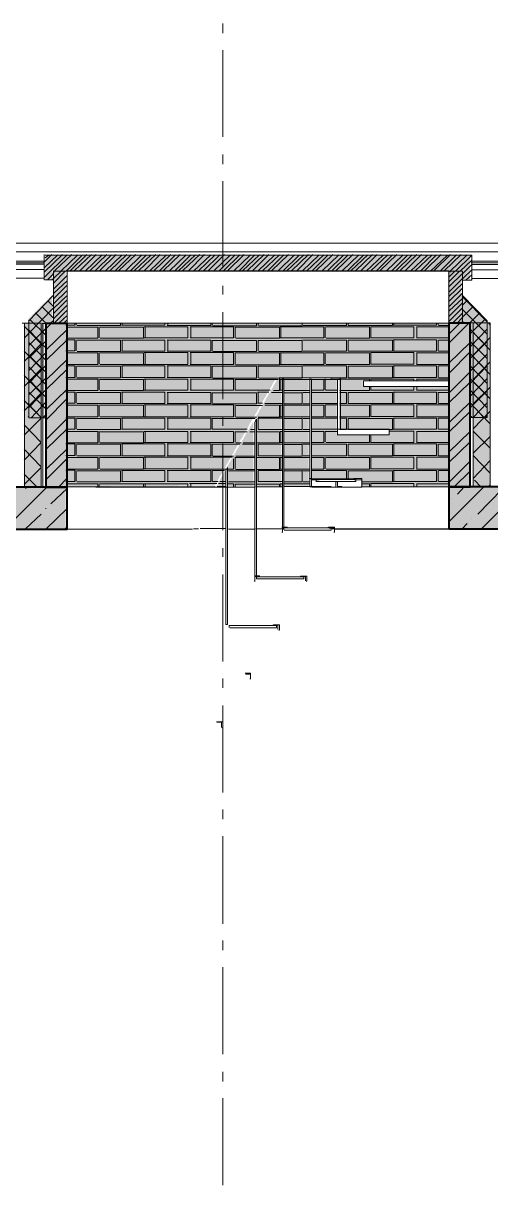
# Model space of a CAD drawing. Header units: millimetres. Extents: x -135211 to 49383, y -8033 to 228499.
# Drawn here: x -4743 to -2060, y 15279 to 22025 of the extents above; entities that cross this region are included whole.
import ezdxf

# ---------------------------------------------------------------- set-up
doc = ezdxf.new("R2010")
doc.units = ezdxf.units.MM
doc.layers.add('PDF _Геометрия', color=7, linetype='Continuous', true_color=0x1d1d1d)
doc.layers.add('PDF _Сплошная заливка', color=7, linetype='Continuous', true_color=0xffffff)

msp = doc.modelspace()

# ---------------------------------------------------------------- hatches: boundary and pattern name
at = {"layer": 'PDF _Сплошная заливка', "transparency": 33554559}
msp.add_hatch(color=256, dxfattribs=at).paths.add_polyline_path([(-2177.2, 20554.7), (-2177.2, 20694.4), (-4618.5, 20694.4), (-4618.5, 20554.7), (-4577.3, 20554.7), (-4577.3, 20605.5), (-2228, 20605.5), (-2228, 20554.7)])
h = msp.add_hatch(color=256, dxfattribs=at)
h.paths.add_polyline_path([(-4501.1, 20304.9), (-4501.1, 20602.1), (-4569.8, 20602.1), (-4569.8, 20304.9)])
h.paths.add_polyline_path([(-2228, 20304.9), (-2228, 20602.1), (-2304.2, 20602.1), (-2304.2, 20304.9)])
h = msp.add_hatch(color=256, dxfattribs=at)
h.paths.add_polyline_path([(-2084.1, 20326.1), (-2221.8, 20463.9), (-2228, 20463.9), (-2228, 20304.9), (-2181.4, 20304.9), (-2181.4, 19763.1), (-2084.1, 19763.1)])
h.paths.add_polyline_path([(-4581.6, 20461.5), (-4716.7, 20326.5), (-4716.7, 19763.1), (-4623.9, 19763.1), (-4623.9, 20304.9), (-4577.3, 20304.9), (-4577.3, 20461.5)])
h = msp.add_hatch(color=256, dxfattribs=at)
h.paths.add_polyline_path([(-4501.1, 19365.2), (-4501.1, 20302.7), (-4618.3, 20302.7), (-4618.3, 19365.2)])
h.paths.add_polyline_path([(-2181.4, 19365.2), (-2181.4, 20302.7), (-2304.2, 20302.7), (-2304.2, 19365.2)])
at = {"layer": 'PDF _Сплошная заливка', "true_color": 0xfff9f2, "transparency": 33554559}
h = msp.add_hatch(color=7, dxfattribs=at)
h.paths.add_polyline_path([(-3252.4, 19983.2), (-3252.4, 19365.2), (-3104.2, 19365.2), (-3104.2, 19983.2)])
h.paths.add_polyline_path([(-3425.9, 19733.5), (-3434.4, 19716.5), (-3438.6, 19712.3), (-3451.3, 19686.9), (-3455.6, 19682.7), (-3464, 19665.7), (-3468.3, 19661.5), (-3481, 19636.1), (-3485.2, 19631.9), (-3493.7, 19614.9), (-3497.9, 19610.7), (-3510.6, 19585.3), (-3514.8, 19581.1), (-3527.5, 19555.7), (-3531.8, 19551.4), (-3540.2, 19534.5), (-3544.5, 19530.3), (-3557.2, 19504.9), (-3561.4, 19500.6), (-3569.9, 19483.7), (-3574.1, 19479.5), (-3574.1, 19365.2), (-3421.7, 19365.2), (-3421.7, 19733.5)])
h.paths.add_polyline_path([(-3282, 19983.2), (-3286.3, 19979), (-3294.7, 19962), (-3298.9, 19957.8), (-3311.6, 19932.4), (-3315.9, 19928.2), (-3328.6, 19902.8), (-3332.8, 19898.6), (-3345.5, 19873.2), (-3349.7, 19868.9), (-3362.4, 19843.5), (-3366.7, 19839.3), (-3379.4, 19813.9), (-3383.6, 19809.7), (-3396.3, 19784.3), (-3400.5, 19780), (-3409, 19763.1), (-3413.2, 19758.9), (-3413.2, 19365.2), (-3260.9, 19365.2), (-3260.9, 19983.2)])
h.paths.add_polyline_path([(-3586.8, 19454.1), (-3603.7, 19420.2), (-3608, 19416), (-3629.1, 19373.7), (-3633.4, 19369.4), (-3582.6, 19365.2), (-3582.6, 19454.1)])
h.paths.add_polyline_path([(-2304.2, 19974.7), (-2304.2, 20302.7), (-4496.3, 20302.7), (-4496.3, 19365.2), (-3646.1, 19369.4), (-3641.8, 19373.7), (-3629.1, 19399), (-3624.9, 19403.3), (-3612.2, 19428.7), (-3608, 19432.9), (-3595.3, 19458.3), (-3591, 19462.5), (-3578.3, 19487.9), (-3574.1, 19492.2), (-3561.4, 19517.6), (-3557.2, 19521.8), (-3544.5, 19547.2), (-3540.2, 19551.4), (-3527.5, 19576.8), (-3523.3, 19581.1), (-3510.6, 19606.5), (-3506.4, 19610.7), (-3493.7, 19636.1), (-3489.4, 19640.3), (-3476.7, 19665.7), (-3472.5, 19670), (-3459.8, 19695.4), (-3455.6, 19699.6), (-3442.9, 19725), (-3438.6, 19729.2), (-3425.9, 19754.6), (-3421.7, 19758.9), (-3409, 19784.3), (-3404.8, 19788.5), (-3392.1, 19813.9), (-3387.8, 19818.1), (-3375.1, 19843.5), (-3370.9, 19847.8), (-3358.2, 19873.2), (-3354, 19877.4), (-3341.3, 19902.8), (-3337, 19907), (-3324.3, 19932.4), (-3320.1, 19936.6), (-3307.4, 19962), (-3303.2, 19966.3), (-3294.7, 19983.2), (-3290.5, 19987.4), (-3282, 19991.7), (-2930.7, 19991.7), (-2930.7, 19695.4), (-2642.8, 19695.4), (-2642.8, 19661.5), (-2943.4, 19661.5), (-2943.4, 19983.2), (-3091.5, 19983.2), (-3091.5, 19411.7), (-2803.7, 19411.7), (-2803.7, 19365.2), (-2304.2, 19365.2), (-2304.2, 19940.9), (-2795.2, 19940.9), (-2795.2, 19974.7)])
at = {"layer": 'PDF _Сплошная заливка', "transparency": 33554559}
h = msp.add_hatch(color=256, dxfattribs=at)
h.paths.add_polyline_path([(-77398.8, 19123.9), (-77398.8, 19364.2), (-103546, 19364.2), (-103546, 19123.9)])
h.paths.add_polyline_path([(146.8, 19123.9), (146.8, 19364.2), (-2304.2, 19364.2), (-2304.2, 19123.9)])
h.paths.add_polyline_path([(-4501.1, 19123.9), (-4501.1, 19364.2), (-25450.6, 19364.2), (-25450.6, 19123.9)])
h.paths.add_polyline_path([(-26102.5, 19123.9), (-26102.5, 19364.2), (-26352.2, 19364.2), (-26352.2, 19123.9)])

# ---------------------------------------------------------------- linework, layer by layer
at = {"layer": 'PDF _Геометрия', "color": 7, "lineweight": 9}
for points in [[(-3597.5, 21970.2), (-3597.5, 22025.2)], [(-3597.5, 21373.2), (-3597.5, 21872.8)], [(-3597.5, 21216.7), (-3597.5, 21271.7)], [(-3597.5, 20619.8), (-3597.5, 21119.3)], [(-298.5, 20712.3), (-327.8, 20657.3), (-298.5, 20712.3), (-5853, 20712.3)], [(464.8, 20644.1), (447.6, 20648.2), (464.8, 20644.1), (464.8, 20758.4), (435.3, 20758.4), (464.8, 20762.6), (-5851.4, 20762.6)], [(-4624.1, 20658.8), (-5856.3, 20658.8)], [(-5856.3, 20650.3), (-4624.1, 20650.3)], [(-333.6, 20659.6), (-2175.1, 20659.6)], [(-2170, 20649.1), (-316, 20649.1), (-329.1, 20657.6), (-316, 20653.3)], [(-5856.3, 20641.9), (-4624.1, 20641.9)], [(-4496.3, 20603.3), (-2299, 20603.3), (-2299, 20302.7), (-4496.3, 20302.7)], [(-4492.5, 20601.7), (-4492.5, 20301.2), (-4492.5, 19361.4), (-4492.5, 19120.1)], [(-2168.7, 20639.9), (-263.4, 20639.9), (-263.4, 20610.3), (-2168.7, 20610.3), (-263.4, 20610.3), (-263.4, 20631.4), (-263.4, 20635.6), (-263.4, 20639.9)], [(-263.4, 20559.4), (-263.4, 20610.3), (-263.4, 20559.4), (-2168.7, 20559.4), (-263.4, 20559.4), (-263.4, 19958.3), (-276.4, 19958.3)], [(-3597.5, 20467.3), (-3597.5, 20518.1)], [(-3597.5, 19866.3), (-3597.5, 20365.8)], [(-4750.8, 19363.3), (-4738.2, 19363.3), (-4738.2, 20303.1), (-4750.8, 20303.1)], [(-4738.7, 19363.7), (-4641.6, 19363.7), (-4641.6, 20303.4), (-4738.7, 20303.4)], [(-4636.8, 19361.6), (-4632.9, 19361.6), (-4632.9, 20301.5), (-4636.8, 20301.5)], [(-4615.3, 20301.2), (-4631.9, 20301.2)], [(-2179.5, 19364.5), (-2158.6, 19364.5), (-2158.6, 20304.2), (-2179.5, 20304.2)], [(-2159.4, 19364.9), (-2062.1, 19364.9), (-2062.1, 20304.6), (-2159.4, 20304.6)], [(-2158.6, 20304.2), (-2158.6, 20304.2)], [(-2158.6, 19364.5), (-2158.6, 20304.2)], [(-3275, 19988.7), (-2974.6, 19988.7), (-2974.6, 19980.3), (-3275, 19980.3)], [(-3272.9, 19979.3), (-3272.9, 19987.7)], [(-3255.3, 19980.9), (-3255.3, 19129.9)], [(-3255.3, 19980.7), (-3246.6, 19980.7), (-3246.6, 19129.8), (-3255.3, 19129.8)], [(-3101.4, 19982), (-3088.6, 19982), (-3088.6, 19410.5), (-3101.4, 19410.5)], [(-3097.4, 19362.2), (-3097.4, 19408.8), (-3097.4, 19980.3)], [(-2974.6, 19980.3), (-2974.6, 19988.7)], [(-2973.1, 19987.9), (-2921.9, 19987.9), (-2921.9, 19979.5), (-2973.1, 19979.5)], [(-2939.5, 19693.7), (-2939.5, 19981.5)], [(-2934.7, 19979.5), (-2921.9, 19979.5), (-2921.9, 19691.6)], [(-2299, 19363), (-2299, 19938.6), (-2299, 19363), (-2798.5, 19363), (-2299, 19363), (-2798.5, 19363), (-2299, 19363), (-2299, 19121.6), (-2955.1, 19121.6)], [(-3597.5, 19713.8), (-3597.5, 19764.6)], [(-3413.3, 19733.9), (-3404.5, 19750.8), (-3404.5, 18849.1), (-3413.3, 18849.1)], [(-3413.3, 19734.1), (-3413.3, 18849.2)], [(-3597.5, 19112.7), (-3597.5, 19612.2)], [(-3580, 19457), (-3571.2, 19474), (-3571.2, 18572.3), (-3580, 18572.3)], [(-3580, 19457.2), (-3580, 18572.5)], [(-4496.7, 19363.1), (-3641.4, 19363.1)], [(-4334.6, 19364.5), (-4334.6, 19364.5)], [(-3630.9, 19364.1), (-3580, 19364.1)], [(-3097.4, 19362.1), (-3088.6, 19362.1), (-3088.6, 19404.4), (-3088.6, 19362.1)], [(-3087.1, 19361.4), (-2799.1, 19361.4), (-2799.1, 19403.7), (-2799.1, 19361.4)], [(-3053.6, 19408), (-3044.8, 19408)], [(-2843, 19408.6), (-3046.1, 19408.6)], [(-2845.5, 19409.8), (-2799.1, 19409.8), (-2799.1, 19363.2), (-2803.1, 19363.2)], [(-2158.6, 19364.5), (-2158.6, 19364.5)], [(-4631.9, 19361.4), (-4615.3, 19361.4)], [(-4327.4, 19361.5), (-3413.3, 19361.5), (-3565.4, 19361.5)], [(-6448.3, 19120.2), (-3773, 19120.2), (-4492.4, 19120.2)], [(-877.6, 19120.2), (-2951.8, 19120.2)], [(-3597.5, 18960.4), (-3597.5, 19011.1)], [(-3597.5, 18359.2), (-3597.5, 18858.7)], [(-3597.5, 18206.8), (-3597.5, 18261.8)], [(-3597.5, 17605.6), (-3597.5, 18105.2)], [(-3597.5, 17453.3), (-3597.5, 17508.3)], [(-3597.5, 16852.2), (-3597.5, 17355.9)], [(-3597.5, 16699.7), (-3597.5, 16754.8)], [(-3597.5, 16102.9), (-3597.5, 16602.4)], [(-3597.5, 15946.2), (-3597.5, 16001.3)], [(-3597.5, 15349.3), (-3597.5, 15848.8)]]:
    msp.add_lwpolyline(points, dxfattribs=at)
at = {"layer": 'PDF _Геометрия', "lineweight": 9}
for points in [[(-4626.8, 20651.4), (-4580.2, 20698)], [(-4624.6, 20595.5), (-4518.8, 20697.1)], [(-4623.6, 20565.5), (-4492.5, 20696.7)], [(-4621.7, 20623.7), (-4545.1, 20695.7)], [(-4619.1, 20677.7), (-4597.8, 20694.7)], [(-4563.3, 20605), (-4466.2, 20698.1)], [(-4528.2, 20602.6), (-4431.1, 20695.7)], [(-4498, 20602.3), (-4404.7, 20695.4)], [(-4475.6, 20603.6), (-4378.4, 20696.8)], [(-4449.3, 20605.1), (-4352.1, 20698.2)], [(-4419.1, 20604.7), (-4325.8, 20697.8)], [(-4388, 20602.3), (-4290.7, 20695.5)], [(-4361.7, 20603.7), (-4264.4, 20696.9)], [(-4331.4, 20603.3), (-4238, 20696.5)], [(-4305.1, 20604.8), (-4211.7, 20697.9)], [(-4274, 20602.4), (-4176.6, 20695.6)], [(-4247.7, 20603.9), (-4150.3, 20697)], [(-4217.4, 20603.5), (-4124, 20696.6)], [(-4195.1, 20604.9), (-4097.7, 20698)], [(-4160, 20602.5), (-4062.6, 20695.7)], [(-4129.7, 20602.2), (-4036.2, 20695.3)], [(-4107.4, 20603.5), (-4009.9, 20696.7)], [(-4081.1, 20605), (-3983.6, 20698.2)], [(-4050, 20604.6), (-3957.3, 20697.7)], [(-4019.7, 20602.3), (-3922.2, 20695.4)], [(-3993.4, 20603.7), (-3895.9, 20696.8)], [(-3962.4, 20603.3), (-3869.5, 20696.4)], [(-3940.8, 20604.7), (-3843.2, 20697.9)], [(-3905.8, 20602.3), (-3808.1, 20695.5)], [(-3874.7, 20601.9), (-3781.8, 20695.1)], [(-3853.2, 20603.4), (-3755.5, 20696.5)], [(-3826.8, 20604.8), (-3729.1, 20697.9)], [(-3795.8, 20604.4), (-3702.8, 20697.5)], [(-3765.5, 20602.1), (-3667.7, 20695.2)], [(-3738.4, 20603.5), (-3641.4, 20696.6)], [(-3708.1, 20603.1), (-3615.1, 20696.2)], [(-3681.8, 20604.5), (-3588.8, 20697.6)], [(-3650.7, 20602.2), (-3553.7, 20695.3)], [(-3620.4, 20601.8), (-3527.3, 20694.9)], [(-3594.1, 20603.2), (-3501, 20696.3)], [(-3571.8, 20604.6), (-3474.7, 20697.7)], [(-3536.7, 20602.3), (-3439.6, 20695.4)], [(-3506.4, 20601.9), (-3413.3, 20695)], [(-3484.1, 20603.3), (-3387, 20696.4)], [(-3457.8, 20604.7), (-3360.6, 20697.8)], [(-3427.5, 20604.3), (-3334.3, 20697.4)], [(-3396.5, 20602), (-3299.2, 20695.1)], [(-3370.1, 20603.4), (-3272.9, 20696.5)], [(-3339.9, 20603), (-3246.6, 20696.2)], [(-3317.5, 20604.4), (-3220.3, 20697.5)], [(-3282.5, 20602.1), (-3185.2, 20695.2)], [(-3252.2, 20601.7), (-3158.8, 20694.8)], [(-3229.9, 20603.1), (-3132.5, 20696.2)], [(-3203.6, 20604.5), (-3106.2, 20697.7)], [(-3173.3, 20604.1), (-3079.9, 20697.2)], [(-3142.2, 20601.8), (-3044.8, 20694.9)], [(-3115.9, 20603.2), (-3018.4, 20696.3)], [(-3085.6, 20602.8), (-2992.1, 20695.9)], [(-3063.3, 20604.2), (-2965.8, 20697.4)], [(-3028.2, 20601.9), (-2930.7, 20695)], [(-2997.9, 20601.5), (-2904.4, 20694.6)], [(-2970.8, 20602.9), (-2878.1, 20696)], [(-2949.3, 20604.3), (-2851.7, 20697.4)], [(-2914.2, 20602), (-2816.6, 20695.2)], [(-2883.1, 20601.6), (-2790.3, 20694.7)], [(-2861.6, 20603), (-2764, 20696.2)], [(-2835.3, 20604.4), (-2737.7, 20697.6)], [(-2804.2, 20604), (-2711.4, 20697.1)], [(-2774, 20601.7), (-2676.3, 20694.8)], [(-2747.7, 20603.1), (-2649.9, 20696.2)], [(-2716.5, 20602.7), (-2623.6, 20695.9)], [(-2695.1, 20604.1), (-2597.3, 20697.2)], [(-2659.2, 20601.8), (-2562.2, 20694.9)], [(-2628.9, 20601.4), (-2535.9, 20694.5)], [(-2606.6, 20602.8), (-2509.6, 20695.9)], [(-2580.3, 20604.2), (-2483.2, 20697.3)], [(-2550, 20603.9), (-2456.9, 20697)], [(-2518.9, 20601.5), (-2421.8, 20694.6)], [(-2492.6, 20602.9), (-2395.5, 20696)], [(-2462.3, 20602.5), (-2369.2, 20695.6)], [(-2440, 20603.9), (-2342.8, 20697)], [(-2404.9, 20601.6), (-2307.8, 20694.7)], [(-2383.4, 20605), (-2290.2, 20698)], [(-2348.3, 20602.6), (-2255.1, 20695.7)], [(-2326, 20604), (-2228.8, 20697.1)], [(-2290.9, 20601.7), (-2193.7, 20694.9)], [(-2260.6, 20601.3), (-2167.4, 20694.4)], [(-2234.9, 20601.3), (-2167.4, 20664.8)], [(-4605.4, 20552.1), (-4571.5, 20586)], [(-4575.3, 20587.7), (-4562.7, 20604.7)], [(-4573.1, 20531.8), (-4501.3, 20603.7)], [(-4570.2, 20559.9), (-4527.6, 20602.2)], [(-2297.6, 20568.9), (-2263.9, 20602.7)], [(-2297, 20543.1), (-2237.6, 20602.3)], [(-2296.4, 20513.2), (-2220, 20589.4)], [(-2294.2, 20597.1), (-2290.2, 20601.3)], [(-2218, 20588.6), (-2167.4, 20639.4)], [(-2218, 20559), (-2167.4, 20609.8)], [(-2201.1, 20550.5), (-2167.4, 20580.2)], [(-4580.1, 20552.1), (-4571.5, 20560.6)], [(-4568.3, 20500.2), (-4492.5, 20576.4)], [(-4568.3, 20474.8), (-4492.5, 20546.7)], [(-4568.3, 20445.1), (-4492.5, 20521.3)], [(-2296.4, 20483.5), (-2220, 20559.8)], [(-2296.4, 20458.1), (-2220, 20530.1)], [(-2171.4, 20550.5), (-2167.4, 20554.8)], [(-4568.3, 20415.4), (-4492.5, 20491.7)], [(-4568.3, 20390.1), (-4492.5, 20462)], [(-2296.4, 20428.6), (-2220, 20504.8)], [(-2296.4, 20398.9), (-2220, 20475.1)], [(-2296.4, 20373.5), (-2220, 20445.4)], [(-2079.6, 20311.5), (-2223.6, 20455.4)], [(-4715.1, 20243.1), (-4571.5, 20391.3)], [(-4571.5, 20332), (-4634.6, 20395.5)], [(-4571.5, 20399.7), (-4601.4, 20429.4)], [(-4568.3, 20360.4), (-4492.5, 20436.6)], [(-4568.3, 20330.8), (-4492.5, 20407)], [(-4568.3, 20301.2), (-4492.5, 20377.4)], [(-2296.4, 20343.9), (-2220, 20420.1)], [(-2296.4, 20314.2), (-2220, 20390.4)], [(-2079.6, 20239.5), (-2223.6, 20383.5)], [(-2223.4, 20404.5), (-2193.7, 20434.2)], [(-2222.1, 20336.3), (-2158.6, 20399.7)], [(-4711.8, 20313.5), (-4711.8, 20313.5)], [(-4615.3, 20233.5), (-4704.5, 20322.4)], [(-4615.3, 20303), (-4674.5, 20362.3)], [(-4588, 20302.4), (-4571.5, 20319.3)], [(-4543, 20301.2), (-4492.5, 20347.8)], [(-4513.8, 20301.2), (-4492.5, 20322.3)], [(-2279.5, 20301.5), (-2220, 20360.8)], [(-2253.8, 20301.5), (-2220, 20335.4)], [(-2211.2, 20303.2), (-2224.1, 20315.9)], [(-2183, 20301.9), (-2123.5, 20361.1)], [(-2177.7, 20239.7), (-2088.4, 20328.6)], [(-4738.7, 20083.3), (-4641.6, 20184.9), (-4738.7, 20286.5)], [(-4735.7, 20221.4), (-4659.2, 20301.9)], [(-4712.4, 20174.2), (-4615.3, 20271.6)], [(-4615.3, 20161.5), (-4712.4, 20263.1)], [(-2224, 20301.5), (-2220, 20305.8)], [(-2177, 20167.6), (-2079.6, 20269.2)], [(-2079.6, 20167.6), (-2177, 20269.2)], [(-2062.1, 20148), (-2159.4, 20249.6)], [(-2157.3, 20261.2), (-2114.7, 20303.6)], [(-2062.1, 20291.9), (-2070.9, 20304.6)], [(-4712.4, 20102.3), (-4615.3, 20199.6)], [(-4615.3, 20089.6), (-4712.4, 20191.2)], [(-2177, 20099.9), (-2079.6, 20197.2)], [(-2079.6, 20099.9), (-2177, 20197.2)], [(-2159.4, 20118.4), (-2062.1, 20219.9)], [(-4641.6, 20045.2), (-4738.7, 20142.6)], [(-4712.4, 20030.3), (-4615.3, 20131.8)], [(-4615.3, 20021.8), (-4712.4, 20119.1)], [(-2079.6, 20027.9), (-2177, 20129.5)], [(-2177, 20027.9), (-2079.6, 20125.3)], [(-2062.1, 20008.3), (-2159.4, 20109.8)], [(-4738.7, 19939.4), (-4641.6, 20041)], [(-4712.4, 19958.3), (-4615.3, 20059.9)], [(-4615.3, 19949.8), (-4712.4, 20051.5)], [(-2177, 19955.9), (-2079.6, 20057.5)], [(-2079.6, 19955.9), (-2177, 20057.5)], [(-2159.4, 19978.6), (-2062.1, 20080.2)], [(-4738.7, 19799.7), (-4641.6, 19901.3), (-4738.7, 20002.9)], [(-4712.4, 19890.6), (-4615.3, 19987.9)], [(-4615.3, 19877.9), (-4712.4, 19979.5)], [(-2177, 19883.9), (-2079.6, 19985.5)], [(-2079.6, 19888.2), (-2177, 19985.5)], [(-4712.4, 19818.6), (-4615.3, 19920.2)], [(-4615.3, 19810.1), (-4712.4, 19907.5)], [(-2079.6, 19816.2), (-2177, 19917.8)], [(-2177, 19816.2), (-2079.6, 19913.6)], [(-2062.1, 19868.5), (-2159.4, 19966)], [(-2159.4, 19838.9), (-2062.1, 19936.3)], [(-4738.7, 19858.9), (-4641.6, 19761.6), (-4718.2, 19842)], [(-4699.7, 19759.3), (-4615.3, 19848.2)], [(-2097.2, 19761.5), (-2177.6, 19846.1)], [(-2160.1, 19761.2), (-2079.6, 19845.9)], [(-4711.8, 19760.8), (-4715.8, 19769.3)], [(-4631.9, 19759.3), (-4615.3, 19776.3)], [(-2167.4, 19762.5), (-2180.2, 19775.2)], [(-2062.1, 19724.7), (-2159.4, 19826.2)], [(-2159.4, 19695), (-2062.1, 19796.6)], [(-2088.5, 19761.2), (-2079.6, 19773.9)], [(-4738.7, 19660), (-4641.6, 19757.4)], [(-4738.7, 19516.1), (-4641.6, 19617.7), (-4738.7, 19719.3)], [(-2062.1, 19584.9), (-2159.4, 19682.3)], [(-2159.4, 19555.3), (-2062.1, 19652.7)], [(-4641.6, 19478), (-4738.7, 19579.6)], [(-2062.1, 19441.1), (-2159.4, 19542.6)], [(-2159.4, 19411.4), (-2062.1, 19513)], [(-4668, 19364.1), (-4739.7, 19436)], [(-4738.7, 19376.4), (-4641.6, 19473.7)], [(-4848, 19121.9), (-4606.5, 19363.1)], [(-2300.7, 19160.4), (-2097.2, 19363.5)], [(-2249, 19321.1), (-2211.2, 19363.4)], [(-2114.7, 19362), (-2152.5, 19400.1)], [(-2110, 19122.4), (-1869, 19363.8)], [(-2070.9, 19364.9), (-2062.1, 19373.3)], [(-4729.4, 19350.4), (-4729.4, 19354.7)], [(-4585.7, 19264), (-4492.5, 19352.9)], [(-2281.4, 19296.8), (-2281.4, 19296.8)], [(-2132, 19205.3), (-1991.9, 19349.3)], [(-4615.3, 19236.3), (-4615.3, 19240.5)], [(-4614.9, 19120.1), (-4492.5, 19238.6)], [(-4730.8, 19120.5), (-4641.6, 19205.2)], [(-2167.4, 19182.6), (-2167.4, 19182.6)], [(-4501.3, 19122.1), (-4501.3, 19126.3)], [(-2223.4, 19121.9), (-2193.7, 19151.5)]]:
    msp.add_lwpolyline(points, dxfattribs=at)
at = {"layer": 'PDF _Геометрия', "color": 7, "lineweight": 20}
for points in [[(-4624.1, 20696.8), (-4624.1, 20553)], [(-2218, 20550.5), (-2167.4, 20550.5), (-2167.4, 20694.4), (-4618.5, 20694.4)], [(-4622, 20552.1), (-4571.5, 20552.1), (-4571.5, 20602.9), (-4571.5, 20302.4)], [(-4569.8, 20602.1), (-2220, 20602.1), (-2220, 20551.3)], [(-4568.3, 20301.2), (-4492.5, 20301.2), (-4492.5, 20601.7), (-4568.3, 20601.7)], [(-2299, 20603.3), (-2299, 20302.7), (-2299, 19363)], [(-2220, 20301.5), (-2220, 20602.1), (-2296.4, 20602.1)], [(-4618, 20302.4), (-4571.5, 20302.4), (-4571.5, 20463.2), (-4715.1, 20315.1)], [(-2220, 20462.4), (-2220, 20301.5), (-2296.4, 20301.5)], [(-2177, 19761.2), (-2079.6, 19761.2), (-2079.6, 20315.8), (-2223.6, 20463.9)], [(-4711.8, 20313.5), (-4711.8, 19758.9)], [(-4712.4, 19759.3), (-4615.3, 19759.3), (-4615.3, 20301.2), (-4615.3, 19361.4)], [(-4614.9, 19361.4), (-4492.5, 19361.4), (-4492.5, 20301.2), (-4614.9, 20301.2)], [(-2299.1, 19362.9), (-2176.1, 19362.9), (-2176.1, 20302.7), (-2299.1, 20302.7)], [(-2222.8, 20302.7), (-2176.1, 20302.7), (-2176.1, 19760.8)], [(-2790.3, 19972.6), (-2790.3, 19938.8)], [(-2789.7, 19938.6), (-2299, 19938.6), (-2299, 19972.5), (-2789.7, 19972.5)], [(-2941.5, 19660.8), (-2641.2, 19660.8), (-2641.2, 19694.7), (-2941.5, 19694.7)], [(-2939.5, 19693.7), (-2939.5, 19659.9)], [(-3097.4, 19408.8), (-3097.4, 19362.2)], [(-3097.4, 19362.1), (-3088.6, 19362.1), (-3088.6, 19404.4)], [(-3087.1, 19403.7), (-3044.8, 19403.7), (-3044.8, 19408), (-3095.9, 19408)], [(-3062.9, 19393.4), (-2834.2, 19393.4), (-2834.2, 19406.1), (-3062.9, 19406.1)], [(-3062.3, 19405.9), (-3062.3, 19393.2)], [(-2948.3, 19393.2), (-2948.3, 19363.7)], [(-2939.5, 19365.9), (-2939.5, 19391.2), (-2943.5, 19391.2)], [(-2942.7, 19361.3), (-2913.2, 19361.3), (-2913.2, 19365.5), (-2938.7, 19365.5)], [(-2803.1, 19363.2), (-2799.1, 19363.2), (-2799.1, 19409.8), (-2845.5, 19409.8)], [(-2843, 19408.6), (-2843, 19404.4)], [(-2841.5, 19403.7), (-2799.1, 19403.7), (-2799.1, 19361.4)], [(-3259.3, 19102.2), (-3255.3, 19102.2), (-3255.3, 19127.5)], [(-3254.5, 19127.2), (-3229, 19127.2), (-3229, 19131.4), (-3258.5, 19131.4)], [(-3255.3, 19129.9), (-3255.3, 19100.3)], [(-3246.6, 19127.5), (-3246.6, 19114.8)], [(-3245.4, 19114.2), (-2974.6, 19114.2), (-2974.6, 19127), (-3245.4, 19127)], [(-2992.1, 19131.5), (-2992.1, 19127.3)], [(-2961, 19101.3), (-2957, 19101.3), (-2957, 19130.9), (-2990.6, 19130.9)], [(-2986.6, 19124.9), (-2957, 19124.9), (-2957, 19099.5)], [(-3417.3, 18821.5), (-3413.3, 18821.5), (-3413.3, 18846.9)], [(-3412.4, 18846.5), (-3387, 18846.5), (-3387, 18850.7), (-3416.4, 18850.7)], [(-3413.3, 18849.2), (-3413.3, 18819.6)], [(-3404.5, 18846.7), (-3404.5, 18834.1)], [(-3403.8, 18833.6), (-3132.5, 18833.6), (-3132.5, 18846.3), (-3403.8, 18846.3)], [(-3153.3, 18848), (-3123.7, 18848), (-3123.7, 18822.7)], [(-3150.1, 18850.8), (-3150.1, 18846.6)], [(-3119, 18820.6), (-3115, 18820.6), (-3115, 18850.2), (-3148.5, 18850.2)], [(-3562.4, 18568), (-3562.4, 18555.2)], [(-3557.5, 18552.9), (-3290.4, 18552.9), (-3290.4, 18565.6), (-3557.5, 18565.6)], [(-3311.2, 18567.3), (-3281.7, 18567.3), (-3281.7, 18542)], [(-3308, 18570.1), (-3308, 18565.9)], [(-3276.9, 18539.9), (-3272.9, 18539.9), (-3272.9, 18569.6), (-3306.4, 18569.6)], [(-3443.6, 18258.9), (-3439.6, 18258.9), (-3439.6, 18292.7), (-3469.1, 18292.7)], [(-3465.9, 18291.3), (-3465.9, 18287.1)], [(-3465.1, 18286.7), (-3439.6, 18286.7), (-3439.6, 18257)], [(-3632.6, 18014.5), (-3632.6, 18010.3)], [(-3631.8, 18009.9), (-3606.3, 18009.9), (-3606.3, 17980.2)], [(-3601.5, 17978.2), (-3597.5, 17978.2), (-3597.5, 18012.1), (-3627, 18012.1)]]:
    msp.add_lwpolyline(points, dxfattribs=at)
at = {"layer": 'PDF _Геометрия', "color": 7, "lineweight": 9}
for points in [[(-5856.3, 20612.2), (-4624.1, 20612.2)], [(-5856.3, 20561.4), (-4624.1, 20561.4)], [(-2299, 20302.7), (-4496.3, 20302.7), (-2299, 20302.7), (-2299, 19972.5)], [(-4496.7, 19363.1), (-3641.4, 19363.1)], [(-3630.9, 19364.1), (-3580, 19364.1)], [(-3407.6, 19362.8), (-3255.3, 19362.8)], [(-3255.3, 19362.8), (-3407.6, 19362.8)], [(-3249.4, 19364), (-2974.6, 19364)], [(-2974.6, 19364), (-3249.4, 19364)], [(-2843, 19408.6), (-2843, 19404.4), (-3046.1, 19404.4), (-2843, 19404.4)], [(-3044.8, 19403.7), (-3044.8, 19408)], [(-3565.4, 19361.5), (-3413.3, 19361.5)], [(-3767.3, 19121.5), (-3737.9, 19121.5)], [(-3727.9, 19122.7), (-3580, 19122.7)], [(-3565.4, 19120.2), (-3413.3, 19120.2)], [(-3407.6, 19121.5), (-3255.3, 19121.5)], [(-3255.3, 19123.2), (-3246.6, 19123.2)], [(-2969.8, 19120.6), (-2957, 19120.6)]]:
    msp.add_lwpolyline(points, close=True, dxfattribs=at)
at = {"layer": 'PDF _Геометрия', "color": 7, "lineweight": 40}
for points in [[(-96.7, 20560.5), (-96.7, 19362.5), (-2298.3, 19362.5)], [(-4615.3, 20301.2), (-4615.3, 19361.4)], [(-4614.9, 19361.4), (-4492.5, 19361.4), (-4492.5, 20301.2), (-4614.9, 20301.2)], [(-2299.1, 19362.9), (-2176.1, 19362.9), (-2176.1, 20302.7), (-2299.1, 20302.7)], [(-2299, 20302.7), (-2299, 19363), (-2299, 19121.6)], [(-25443, 19120.1), (-4492.5, 19120.1), (-4492.5, 19361.4), (-25443, 19361.4)], [(-2298.3, 19121.2), (-96.7, 19121.2), (-96.7, 15163.1), (-96.7, 13101.5)]]:
    msp.add_lwpolyline(points, dxfattribs=at)
at = {"layer": 'PDF _Геометрия', "lineweight": 9}
for points in [[(-4580.2, 20304.3), (-4622.8, 20262)], [(-4492.5, 20267.3), (-4614.9, 20148.8)], [(-2184.9, 20302.8), (-2299.1, 20188.5)], [(-2237.6, 20301.8), (-2297, 20242.5)], [(-4492.5, 20208), (-4614.9, 20089.5)], [(-2176.1, 20192.6), (-2299.1, 20074.1)], [(-2176.1, 20137.6), (-2299.1, 20014.8)], [(-4492.5, 20093.7), (-4614.9, 19975.2)], [(-4492.5, 20038.7), (-4614.9, 19920.2)], [(-2176.1, 20023.3), (-2299.1, 19900.5)], [(-4492.5, 19924.4), (-4614.9, 19805.9)], [(-2176.1, 19964), (-2299.1, 19845.5)], [(-4492.5, 19869.4), (-4614.9, 19746.6)], [(-2176.1, 19849.7), (-2299.1, 19731.2)], [(-2176.1, 19794.7), (-2299.1, 19676.2)], [(-4492.5, 19755.1), (-4614.9, 19632.3)], [(-4492.5, 19695.8), (-4614.9, 19577.3)], [(-2176.1, 19680.4), (-2299.1, 19561.9)], [(-4492.5, 19581.5), (-4614.9, 19463)], [(-2176.1, 19621.1), (-2299.1, 19502.6)], [(-4492.5, 19526.4), (-4614.9, 19403.7)], [(-2176.1, 19511), (-2299.1, 19388.3)], [(-2176.1, 19451.8), (-2269.4, 19362.9)], [(-4492.5, 19412.2), (-4543, 19361.4)]]:
    msp.add_lwpolyline(points, close=True, dxfattribs=at)
at = {"layer": 'PDF _Геометрия', "color": 253, "lineweight": 9, "true_color": 0xaeadac}
for points in [[(-4499.2, 20291.5), (-4448.6, 20291.5), (-4448.6, 20304.1)], [(-4494.9, 20217.5), (-4317, 20217.5), (-4317, 20281), (-4494.9, 20281)], [(-4439.8, 20291.3), (-4439.8, 20304.1)], [(-4435.5, 20289.3), (-4185.4, 20289.3), (-4185.4, 20302)], [(-4308.2, 20219.2), (-4308.2, 20282.7)], [(-4303.4, 20217.2), (-4053.8, 20217.2), (-4053.8, 20280.7), (-4303.4, 20280.7)], [(-4180.8, 20290.9), (-3930.9, 20290.9), (-3930.9, 20303.6)], [(-4176.6, 20289.2), (-4176.6, 20301.9)], [(-4049.4, 20218.8), (-3799.3, 20218.8), (-3799.3, 20282.3), (-4049.4, 20282.3)], [(-4045, 20217.1), (-4045, 20280.6)], [(-3917.3, 20290.6), (-3667.7, 20290.6), (-3667.7, 20303.3)], [(-3913.4, 20288.9), (-3913.4, 20301.5)], [(-3785.9, 20218.5), (-3536.1, 20218.5), (-3536.1, 20282), (-3785.9, 20282)], [(-3781.8, 20216.8), (-3781.8, 20280.2)], [(-3659, 20290.5), (-3659, 20303.2)], [(-3654.6, 20288.5), (-3404.5, 20288.5), (-3404.5, 20301.2)], [(-3527.3, 20218.4), (-3527.3, 20281.8)], [(-3522.4, 20216.3), (-3272.9, 20216.3), (-3272.9, 20279.9), (-3522.4, 20279.9)], [(-3395.7, 20290.1), (-3395.7, 20302.9)], [(-3391, 20288.2), (-3141.3, 20288.2), (-3141.3, 20300.8)], [(-3268.4, 20218), (-3018.4, 20218), (-3018.4, 20281.5), (-3268.4, 20281.5)], [(-3264.1, 20216.2), (-3264.1, 20279.7)], [(-3141.3, 20291.7), (-3141.3, 20304.5)], [(-3136.3, 20289.8), (-2886.8, 20289.8), (-2886.8, 20302.5)], [(-3009.7, 20219.7), (-3009.7, 20283.2)], [(-3004.9, 20217.6), (-2755.2, 20217.6), (-2755.2, 20281.2), (-3004.9, 20281.2)], [(-2878.1, 20289.6), (-2878.1, 20302.3)], [(-2877.6, 20289.5), (-2623.6, 20289.5), (-2623.6, 20302.1)], [(-2750.2, 20219.3), (-2500.8, 20219.3), (-2500.8, 20282.8), (-2750.2, 20282.8)], [(-2746.5, 20217.5), (-2746.5, 20281)], [(-2618.8, 20291.1), (-2369.2, 20291.1), (-2369.2, 20303.8)], [(-2614.8, 20289.3), (-2614.8, 20302)], [(-2485.3, 20281.6), (-2299, 20281.6)], [(-2483.2, 20217.2), (-2483.2, 20280.7)], [(-2360.4, 20291), (-2360.4, 20303.6)], [(-2358.4, 20290), (-2299, 20290)], [(-4499.2, 20143.3), (-4448.6, 20143.3), (-4448.6, 20206.8), (-4499.2, 20206.8)], [(-4439.8, 20143.2), (-4439.8, 20206.6)], [(-4435.5, 20141.2), (-4185.4, 20141.2), (-4185.4, 20204.6), (-4435.5, 20204.6)], [(-4180.8, 20142.8), (-3930.9, 20142.8), (-3930.9, 20206.3), (-4180.8, 20206.3)], [(-4176.6, 20141), (-4176.6, 20204.5)], [(-3917.3, 20142.4), (-3667.7, 20142.4), (-3667.7, 20205.9), (-3917.3, 20205.9)], [(-3913.4, 20140.7), (-3913.4, 20204.2)], [(-3659, 20142.3), (-3659, 20205.8)], [(-3654.6, 20140.3), (-3404.5, 20140.3), (-3404.5, 20203.8), (-3654.6, 20203.8)], [(-3395.7, 20142), (-3395.7, 20205.5)], [(-3391, 20140), (-3141.3, 20140), (-3141.3, 20203.5), (-3391, 20203.5)], [(-3141.3, 20143.6), (-3141.3, 20207.1)], [(-3136.3, 20141.6), (-2886.8, 20141.6), (-2886.8, 20205.1), (-3136.3, 20205.1)], [(-2878.1, 20141.5), (-2878.1, 20205)], [(-2877.6, 20141.3), (-2623.6, 20141.3), (-2623.6, 20204.8), (-2877.6, 20204.8)], [(-2618.8, 20142.9), (-2369.2, 20142.9), (-2369.2, 20206.4), (-2618.8, 20206.4)], [(-2614.8, 20141.2), (-2614.8, 20204.6)], [(-2485.3, 20218), (-2299, 20218)], [(-2360.4, 20142.8), (-2360.4, 20206.3)], [(-2358.4, 20205.3), (-2299, 20205.3)], [(-4494.9, 20065.1), (-4317, 20065.1), (-4317, 20132.8), (-4494.9, 20132.8)], [(-4308.2, 20066.8), (-4308.2, 20134.5)], [(-4303.4, 20064.8), (-4053.8, 20064.8), (-4053.8, 20132.5), (-4303.4, 20132.5)], [(-4049.4, 20066.4), (-3799.3, 20066.4), (-3799.3, 20134.1), (-4049.4, 20134.1)], [(-4045, 20064.6), (-4045, 20132.4)], [(-3785.9, 20066.1), (-3536.1, 20066.1), (-3536.1, 20133.8), (-3785.9, 20133.8)], [(-3781.8, 20064.3), (-3781.8, 20132)], [(-3527.3, 20066), (-3527.3, 20133.7)], [(-3522.4, 20063.9), (-3272.9, 20063.9), (-3272.9, 20131.7), (-3522.4, 20131.7)], [(-3268.4, 20065.6), (-3018.4, 20065.6), (-3018.4, 20133.3), (-3268.4, 20133.3)], [(-3264.1, 20063.8), (-3264.1, 20131.6)], [(-3009.7, 20067.3), (-3009.7, 20135)], [(-3004.9, 20065.2), (-2755.2, 20065.2), (-2755.2, 20132.9), (-3004.9, 20132.9)], [(-2750.2, 20066.8), (-2500.8, 20066.8), (-2500.8, 20134.6), (-2750.2, 20134.6)], [(-2746.5, 20065.2), (-2746.5, 20132.9)], [(-2485.3, 20133.4), (-2299, 20133.4)], [(-2483.2, 20064.8), (-2483.2, 20132.5)], [(-2358.4, 20141.8), (-2299, 20141.8)], [(-4499.2, 19990.9), (-4448.6, 19990.9), (-4448.6, 20058.6), (-4499.2, 20058.6)], [(-4439.8, 19990.8), (-4439.8, 20058.5)], [(-4435.5, 19988.8), (-4185.4, 19988.8), (-4185.4, 20056.5), (-4435.5, 20056.5)], [(-4180.8, 19990.4), (-3930.9, 19990.4), (-3930.9, 20058.1), (-4180.8, 20058.1)], [(-4176.6, 19988.6), (-4176.6, 20056.4)], [(-3917.3, 19990.1), (-3667.7, 19990.1), (-3667.7, 20057.8), (-3917.3, 20057.8)], [(-3913.4, 19988.3), (-3913.4, 20056)], [(-3659, 19989.9), (-3659, 20057.7)], [(-3654.6, 19987.9), (-3404.5, 19987.9), (-3404.5, 20055.6), (-3654.6, 20055.6)], [(-3395.7, 19989.6), (-3395.7, 20057.4)], [(-3391, 19987.6), (-3141.3, 19987.6), (-3141.3, 20055.3), (-3391, 20055.3)], [(-3141.3, 19991.2), (-3141.3, 20059)], [(-3136.3, 19989.2), (-2886.8, 19989.2), (-2886.8, 20057), (-3136.3, 20057)], [(-2878.1, 19989.1), (-2878.1, 20056.8)], [(-2877.6, 19988.9), (-2623.6, 19988.9), (-2623.6, 20056.7), (-2877.6, 20056.7)], [(-2618.8, 19990.5), (-2369.2, 19990.5), (-2369.2, 20058.2), (-2618.8, 20058.2)], [(-2614.8, 19988.7), (-2614.8, 20056.5)], [(-2485.3, 20065.7), (-2299, 20065.7)], [(-2360.4, 19990.4), (-2360.4, 20058.1)], [(-2358.4, 20057.2), (-2299, 20057.2)], [(-4494.9, 19916.9), (-4317, 19916.9), (-4317, 19980.4), (-4494.9, 19980.4)], [(-4308.2, 19918.6), (-4308.2, 19982.2)], [(-4303.4, 19916.6), (-4053.8, 19916.6), (-4053.8, 19980.1), (-4303.4, 19980.1)], [(-4049.4, 19918.3), (-3799.3, 19918.3), (-3799.3, 19981.8), (-4049.4, 19981.8)], [(-4045, 19916.5), (-4045, 19980)], [(-3785.9, 19917.9), (-3536.1, 19917.9), (-3536.1, 19981.4), (-3785.9, 19981.4)], [(-3781.8, 19916.1), (-3781.8, 19979.7)], [(-3527.3, 19917.8), (-3527.3, 19981.3)], [(-3523.2, 19979.4), (-3281.7, 19979.4)], [(-3306.4, 19915.8), (-3272.9, 19915.8), (-3272.9, 19979.3), (-3276.9, 19979.3)], [(-3264.1, 19915.7), (-3264.1, 19979.1)], [(-3086.3, 19917.4), (-3018.4, 19917.4), (-3018.4, 19980.9)], [(-3009.7, 19919.1), (-3009.7, 19982.6)], [(-2924.9, 19980.6), (-2755.2, 19980.6), (-2755.2, 19972.1)], [(-2750.2, 19982.2), (-2500.8, 19982.2), (-2500.8, 19973.7)], [(-2746.5, 19972), (-2746.5, 19980.5)], [(-2485.3, 19981), (-2299, 19981)], [(-2483.2, 19971.7), (-2483.2, 19980.1)], [(-2358.4, 19989.5), (-2299, 19989.5)], [(-4499.2, 19842.7), (-4448.6, 19842.7), (-4448.6, 19906.3), (-4499.2, 19906.3)], [(-4439.8, 19842.6), (-4439.8, 19906.1)], [(-4435.5, 19840.6), (-4185.4, 19840.6), (-4185.4, 19904.1), (-4435.5, 19904.1)], [(-4180.8, 19842.2), (-3930.9, 19842.2), (-3930.9, 19905.7), (-4180.8, 19905.7)], [(-4176.6, 19840.4), (-4176.6, 19903.9)], [(-3917.3, 19841.9), (-3667.7, 19841.9), (-3667.7, 19905.4), (-3917.3, 19905.4)], [(-3913.4, 19840.1), (-3913.4, 19903.6)], [(-3659, 19841.8), (-3659, 19905.3)], [(-3654.6, 19839.8), (-3404.5, 19839.8), (-3404.5, 19903.2), (-3654.6, 19903.2)], [(-3528.7, 19918.4), (-3325.5, 19918.4)], [(-3398.1, 19905.9), (-3334.3, 19905.9)], [(-3395.7, 19841.5), (-3395.7, 19904.9)], [(-3319.1, 19904.6), (-3255.3, 19904.6)], [(-3268.1, 19917.3), (-3255.3, 19917.3)], [(-3245.9, 19916.8), (-3097.4, 19916.8)], [(-3242.6, 19839.4), (-3141.3, 19839.4), (-3141.3, 19902.9), (-3242.6, 19902.9)], [(-3141.3, 19843.1), (-3141.3, 19906.6)], [(-3135.7, 19904.1), (-3097.4, 19904.1)], [(-3087.3, 19905.4), (-2939.5, 19905.4)], [(-3007.4, 19918.1), (-2939.5, 19918.1)], [(-2925.2, 19841), (-2886.8, 19841), (-2886.8, 19904.6), (-2925.2, 19904.6)], [(-2924.9, 19917.1), (-2755.2, 19917.1), (-2755.2, 19938.2)], [(-2878.1, 19840.9), (-2878.1, 19904.4)], [(-2877.6, 19840.7), (-2623.6, 19840.7), (-2623.6, 19904.2), (-2877.6, 19904.2)], [(-2750.2, 19918.7), (-2500.8, 19918.7), (-2500.8, 19939.9)], [(-2746.5, 19916.9), (-2746.5, 19938.1)], [(-2618.8, 19842.4), (-2369.2, 19842.4), (-2369.2, 19905.9), (-2618.8, 19905.9)], [(-2614.8, 19840.6), (-2614.8, 19904.1)], [(-2485.3, 19917.5), (-2299, 19917.5)], [(-2483.2, 19916.7), (-2483.2, 19937.8)], [(-2360.4, 19842.2), (-2360.4, 19905.7)], [(-2358.4, 19904.8), (-2299, 19904.8)], [(-3398.9, 19842.9), (-3369.4, 19842.9)], [(-3356.6, 19841.2), (-3255.3, 19841.2)], [(-3135.7, 19840.5), (-3097.4, 19840.5)], [(-3087.3, 19841.8), (-2939.5, 19841.8)], [(-3009.7, 19766.7), (-3009.7, 19834.4)], [(-2358.4, 19841.3), (-2299, 19841.3)], [(-4494.9, 19764.6), (-4317, 19764.6), (-4317, 19832.3), (-4494.9, 19832.3)], [(-4308.2, 19766.3), (-4308.2, 19834)], [(-4303.4, 19764.3), (-4053.8, 19764.3), (-4053.8, 19831.9), (-4303.4, 19831.9)], [(-4049.4, 19765.8), (-3799.3, 19765.8), (-3799.3, 19833.6), (-4049.4, 19833.6)], [(-4045, 19764.1), (-4045, 19831.8)], [(-3785.9, 19765.5), (-3536.1, 19765.5), (-3536.1, 19833.3), (-3785.9, 19833.3)], [(-3781.8, 19763.8), (-3781.8, 19831.5)], [(-3527.3, 19765.4), (-3527.3, 19833.1)], [(-3521.5, 19830.8), (-3369.4, 19830.8)], [(-3395.7, 19763.4), (-3272.9, 19763.4), (-3272.9, 19831.1), (-3357.4, 19831.1)], [(-3268.1, 19832.6), (-3255.3, 19832.6)], [(-3264.1, 19763.3), (-3264.1, 19830.9)], [(-3245.9, 19832.1), (-3097.4, 19832.1)], [(-3086.3, 19765), (-3018.4, 19765), (-3018.4, 19832.8), (-3086.3, 19832.8)], [(-3007.4, 19833.4), (-2939.5, 19833.4)], [(-2924.9, 19764.7), (-2755.2, 19764.7), (-2755.2, 19832.4), (-2924.9, 19832.4)], [(-2750.2, 19766.3), (-2500.8, 19766.3), (-2500.8, 19834.1), (-2750.2, 19834.1)], [(-2746.5, 19764.5), (-2746.5, 19832.3)], [(-2485.3, 19832.9), (-2299, 19832.9)], [(-2483.2, 19764.2), (-2483.2, 19832)], [(-4499.2, 19694.6), (-4448.6, 19694.6), (-4448.6, 19758.1), (-4499.2, 19758.1)], [(-4439.8, 19694.5), (-4439.8, 19757.9)], [(-4435.5, 19692.4), (-4185.4, 19692.4), (-4185.4, 19755.9), (-4435.5, 19755.9)], [(-4180.8, 19694.1), (-3930.9, 19694.1), (-3930.9, 19757.6), (-4180.8, 19757.6)], [(-4176.6, 19692.3), (-4176.6, 19755.8)], [(-3917.3, 19693.7), (-3667.7, 19693.7), (-3667.7, 19757.2), (-3917.3, 19757.2)], [(-3913.4, 19692), (-3913.4, 19755.5)], [(-3659, 19693.6), (-3659, 19757.1)], [(-3654.6, 19755.2), (-3413.3, 19755.2)], [(-3523.2, 19763.6), (-3404.5, 19763.6)], [(-3404.5, 19691.6), (-3404.5, 19750.8)], [(-3395.7, 19693.2), (-3395.7, 19756.8)], [(-3394.9, 19756.5), (-3255.3, 19756.5)], [(-3268.1, 19765), (-3255.3, 19765)], [(-3245.9, 19764.4), (-3097.4, 19764.4)], [(-3242.6, 19691.2), (-3141.3, 19691.2), (-3141.3, 19754.7), (-3242.6, 19754.7)], [(-3141.3, 19694.9), (-3141.3, 19758.4)], [(-3135.7, 19755.9), (-3097.4, 19755.9)], [(-3087.3, 19757.2), (-2939.5, 19757.2)], [(-3007.4, 19765.7), (-2939.5, 19765.7)], [(-2925.2, 19692.9), (-2886.8, 19692.9), (-2886.8, 19756.4), (-2925.2, 19756.4)], [(-2878.1, 19692.8), (-2878.1, 19756.2)], [(-2877.6, 19692.5), (-2623.6, 19692.5), (-2623.6, 19756.1), (-2877.6, 19756.1)], [(-2618.8, 19694.2), (-2369.2, 19694.2), (-2369.2, 19757.7), (-2618.8, 19757.7)], [(-2614.8, 19692.4), (-2614.8, 19755.9)], [(-2485.3, 19765.1), (-2299, 19765.1)], [(-2360.4, 19694), (-2360.4, 19757.5)], [(-2358.4, 19756.6), (-2299, 19756.6)], [(-4494.9, 19616.4), (-4317, 19616.4), (-4317, 19679.9), (-4494.9, 19679.9)], [(-4308.2, 19618.1), (-4308.2, 19681.6)], [(-4303.4, 19616.1), (-4053.8, 19616.1), (-4053.8, 19679.5), (-4303.4, 19679.5)], [(-4049.4, 19617.7), (-3799.3, 19617.7), (-3799.3, 19681.2), (-4049.4, 19681.2)], [(-4045, 19615.9), (-4045, 19679.4)], [(-3785.9, 19617.4), (-3536.1, 19617.4), (-3536.1, 19680.9), (-3785.9, 19680.9)], [(-3781.8, 19615.6), (-3781.8, 19679.1)], [(-3660.1, 19694.2), (-3457.1, 19694.2)], [(-3527.3, 19617.2), (-3527.3, 19680.8)], [(-3524.8, 19679.6), (-3457.1, 19679.6)], [(-3442.7, 19679), (-3413.3, 19679)], [(-3438.8, 19691.7), (-3413.3, 19691.7)], [(-3404.4, 19615.2), (-3272.9, 19615.2), (-3272.9, 19678.7), (-3404.4, 19678.7)], [(-3394.9, 19693), (-3255.3, 19693)], [(-3268.1, 19680.3), (-3255.3, 19680.3)], [(-3264.1, 19615.1), (-3264.1, 19678.6)], [(-3245.9, 19679.7), (-3097.4, 19679.7)], [(-3135.7, 19692.4), (-3097.4, 19692.4)], [(-3087.3, 19693.7), (-2939.5, 19693.7)], [(-3086.3, 19616.9), (-3018.4, 19616.9), (-3018.4, 19680.4), (-3086.3, 19680.4)], [(-3009.7, 19618.5), (-3009.7, 19682)], [(-3007.4, 19681), (-2939.5, 19681)], [(-3004.9, 19616.5), (-2755.2, 19616.5), (-2755.2, 19658.8)], [(-2750.2, 19618.2), (-2500.8, 19618.2), (-2500.8, 19681.6), (-2640.3, 19681.6)], [(-2746.5, 19616.4), (-2746.5, 19658.7)], [(-2485.3, 19680.4), (-2299, 19680.4)], [(-2483.2, 19616.1), (-2483.2, 19679.6)], [(-2358.4, 19693.1), (-2299, 19693.1)], [(-4499.2, 19542.3), (-4448.6, 19542.3), (-4448.6, 19609.9), (-4499.2, 19609.9)], [(-4439.8, 19542.1), (-4439.8, 19609.8)], [(-4435.5, 19540.1), (-4185.4, 19540.1), (-4185.4, 19607.7), (-4435.5, 19607.7)], [(-4180.8, 19541.7), (-3930.9, 19541.7), (-3930.9, 19609.4), (-4180.8, 19609.4)], [(-4176.6, 19539.9), (-4176.6, 19607.6)], [(-3917.3, 19541.4), (-3667.7, 19541.4), (-3667.7, 19609.1), (-3917.3, 19609.1)], [(-3913.4, 19539.6), (-3913.4, 19607.3)], [(-3659, 19541.2), (-3659, 19608.9)], [(-3657.8, 19608.4), (-3501, 19608.4)], [(-3521.7, 19614.8), (-3492.2, 19614.8)], [(-3484.9, 19607.1), (-3413.3, 19607.1)], [(-3481, 19615.5), (-3413.3, 19615.5)], [(-3404.5, 19539.1), (-3404.5, 19606.9)], [(-3395.7, 19540.9), (-3395.7, 19608.6)], [(-3394.9, 19608.3), (-3255.3, 19608.3)], [(-3268.1, 19616.7), (-3255.3, 19616.7)], [(-3245.9, 19616.2), (-3097.4, 19616.2)], [(-3242.6, 19538.9), (-3141.3, 19538.9), (-3141.3, 19606.5), (-3242.6, 19606.5)], [(-3141.3, 19542.5), (-3141.3, 19610.2)], [(-3135.7, 19607.8), (-3097.4, 19607.8)], [(-3085.9, 19540.5), (-2886.8, 19540.5), (-2886.8, 19608.2), (-3085.9, 19608.2)], [(-2878.1, 19540.4), (-2878.1, 19608.1)], [(-2877.6, 19540.2), (-2623.6, 19540.2), (-2623.6, 19607.9), (-2877.6, 19607.9)], [(-2618.8, 19541.8), (-2369.2, 19541.8), (-2369.2, 19609.5), (-2618.8, 19609.5)], [(-2614.8, 19540.1), (-2614.8, 19607.8)], [(-2485.3, 19616.9), (-2299, 19616.9)], [(-2360.4, 19541.7), (-2360.4, 19609.4)], [(-2358.4, 19608.5), (-2299, 19608.5)], [(-4494.9, 19464), (-4317, 19464), (-4317, 19531.7), (-4494.9, 19531.7)], [(-4308.2, 19465.7), (-4308.2, 19533.5)], [(-4303.4, 19463.6), (-4053.8, 19463.6), (-4053.8, 19531.4), (-4303.4, 19531.4)], [(-4049.4, 19465.3), (-3799.3, 19465.3), (-3799.3, 19533.1), (-4049.4, 19533.1)], [(-4045, 19463.5), (-4045, 19531.3)], [(-3785.9, 19532.8), (-3544.9, 19532.8)], [(-3781.8, 19463.2), (-3781.8, 19531)], [(-3654.7, 19539.3), (-3536.1, 19539.3)], [(-3570.3, 19464.9), (-3536.1, 19464.9), (-3536.1, 19524.2)], [(-3527.3, 19464.9), (-3527.3, 19532.6)], [(-3523.2, 19539.3), (-3413.3, 19539.3)], [(-3523.2, 19530.9), (-3413.3, 19530.9)], [(-3404.4, 19462.8), (-3272.9, 19462.8), (-3272.9, 19530.5), (-3404.4, 19530.5)], [(-3394.9, 19540.6), (-3255.3, 19540.6)], [(-3268.1, 19532.1), (-3255.3, 19532.1)], [(-3264.1, 19462.7), (-3264.1, 19530.4)], [(-3245.9, 19531.5), (-3097.4, 19531.5)], [(-3135.7, 19540), (-3097.4, 19540)], [(-3086.3, 19464.4), (-3018.4, 19464.4), (-3018.4, 19532.1), (-3086.3, 19532.1)], [(-3009.7, 19466.2), (-3009.7, 19533.9)], [(-3004.9, 19464.1), (-2755.2, 19464.1), (-2755.2, 19531.8), (-3004.9, 19531.8)], [(-2750.2, 19465.8), (-2500.8, 19465.8), (-2500.8, 19533.5), (-2750.2, 19533.5)], [(-2746.5, 19464), (-2746.5, 19531.7)], [(-2485.3, 19532.3), (-2299, 19532.3)], [(-2483.2, 19463.7), (-2483.2, 19531.4)], [(-2358.4, 19540.8), (-2299, 19540.8)], [(-4499.2, 19394.1), (-4448.6, 19394.1), (-4448.6, 19457.6), (-4499.2, 19457.6)], [(-4439.8, 19393.9), (-4439.8, 19457.4)], [(-4435.5, 19391.9), (-4185.4, 19391.9), (-4185.4, 19455.4), (-4435.5, 19455.4)], [(-4180.8, 19393.5), (-3930.9, 19393.5), (-3930.9, 19457), (-4180.8, 19457)], [(-4176.6, 19391.8), (-4176.6, 19455.2)], [(-3917.3, 19393.2), (-3667.7, 19393.2), (-3667.7, 19456.7), (-3917.3, 19456.7)], [(-3913.4, 19391.4), (-3913.4, 19454.9)], [(-3783.6, 19463.8), (-3580, 19463.8)], [(-3660.3, 19457.3), (-3588.8, 19457.3)], [(-3659, 19393.1), (-3659, 19456.6)], [(-3565.4, 19454.7), (-3413.3, 19454.7)], [(-3523.2, 19463.1), (-3413.3, 19463.1)], [(-3404.5, 19391), (-3404.5, 19454.5)], [(-3395.7, 19392.7), (-3395.7, 19456.2)], [(-3394.9, 19455.9), (-3255.3, 19455.9)], [(-3268.1, 19464.4), (-3255.3, 19464.4)], [(-3245.9, 19463.8), (-3097.4, 19463.8)], [(-3242.6, 19390.7), (-3141.3, 19390.7), (-3141.3, 19454.1), (-3242.6, 19454.1)], [(-3141.3, 19394.4), (-3141.3, 19457.9)], [(-3135.7, 19455.3), (-3097.4, 19455.3)], [(-3085.9, 19455.8), (-2886.8, 19455.8), (-2886.8, 19409.3)], [(-2878.1, 19409.1), (-2878.1, 19455.7)], [(-2797.5, 19392), (-2623.6, 19392), (-2623.6, 19455.5), (-2877.6, 19455.5)], [(-2618.8, 19393.6), (-2369.2, 19393.6), (-2369.2, 19457.2), (-2618.8, 19457.2)], [(-2614.8, 19391.8), (-2614.8, 19455.4)], [(-2485.3, 19464.6), (-2299, 19464.6)], [(-2360.4, 19393.5), (-2360.4, 19457)], [(-2358.4, 19456), (-2299, 19456)], [(-4494.9, 19379.3), (-4317, 19379.3), (-4317, 19362.4)], [(-4308.2, 19364.1), (-4308.2, 19381.1)], [(-4303.4, 19379), (-4053.8, 19379), (-4053.8, 19362.1)], [(-4049.4, 19380.6), (-3799.3, 19380.6), (-3799.3, 19363.7)], [(-4045, 19361.9), (-4045, 19378.9)], [(-3789.2, 19381.8), (-3632.6, 19381.8)], [(-3781.8, 19361.6), (-3781.8, 19378.5)], [(-3658, 19392.5), (-3623.9, 19392.5)], [(-3622.1, 19380.9), (-3580, 19380.9)], [(-3614.2, 19393.7), (-3580, 19393.7)], [(-3570.3, 19380.3), (-3536.1, 19380.3), (-3536.1, 19363.4)], [(-3565.4, 19391.1), (-3413.3, 19391.1)], [(-3527.3, 19363.3), (-3527.3, 19380.2)], [(-3523.2, 19378.5), (-3413.3, 19378.5)], [(-3404.4, 19378.1), (-3272.9, 19378.1), (-3272.9, 19361.2)], [(-3394.9, 19392.4), (-3255.3, 19392.4)], [(-3268.1, 19379.7), (-3255.3, 19379.7)], [(-3264.1, 19361.1), (-3264.1, 19378)], [(-3245.9, 19379.2), (-3097.4, 19379.2)], [(-3135.7, 19391.9), (-3097.4, 19391.9)], [(-2797.6, 19379.4), (-2755.2, 19379.4), (-2755.2, 19362.6)], [(-2750.2, 19381.1), (-2500.8, 19381.1), (-2500.8, 19364.1)], [(-2746.5, 19362.4), (-2746.5, 19379.3)], [(-2485.3, 19379.9), (-2299, 19379.9)], [(-2483.2, 19362.1), (-2483.2, 19379)], [(-2358.4, 19392.6), (-2299, 19392.6)]]:
    msp.add_lwpolyline(points, dxfattribs=at)
at = {"layer": 'PDF _Сплошная заливка', "lineweight": 9, "transparency": 33554559}
for points in [[(-4738.7, 20303.4), (-4641.6, 20303.4), (-4738.7, 19363.7), (-4641.6, 19363.7)], [(-4614.9, 20301.2), (-4492.5, 20301.2), (-4614.9, 19361.3), (-4492.5, 19361.3)], [(-2299.1, 20302.7), (-2176.1, 20302.7), (-2299.1, 19362.9), (-2176.1, 19362.9)], [(-2159.4, 20304.6), (-2062.1, 20304.6), (-2159.4, 19364.8), (-2062.1, 19364.8)]]:
    msp.add_solid(points, dxfattribs=at)

doc.saveas('drawing.dxf')
